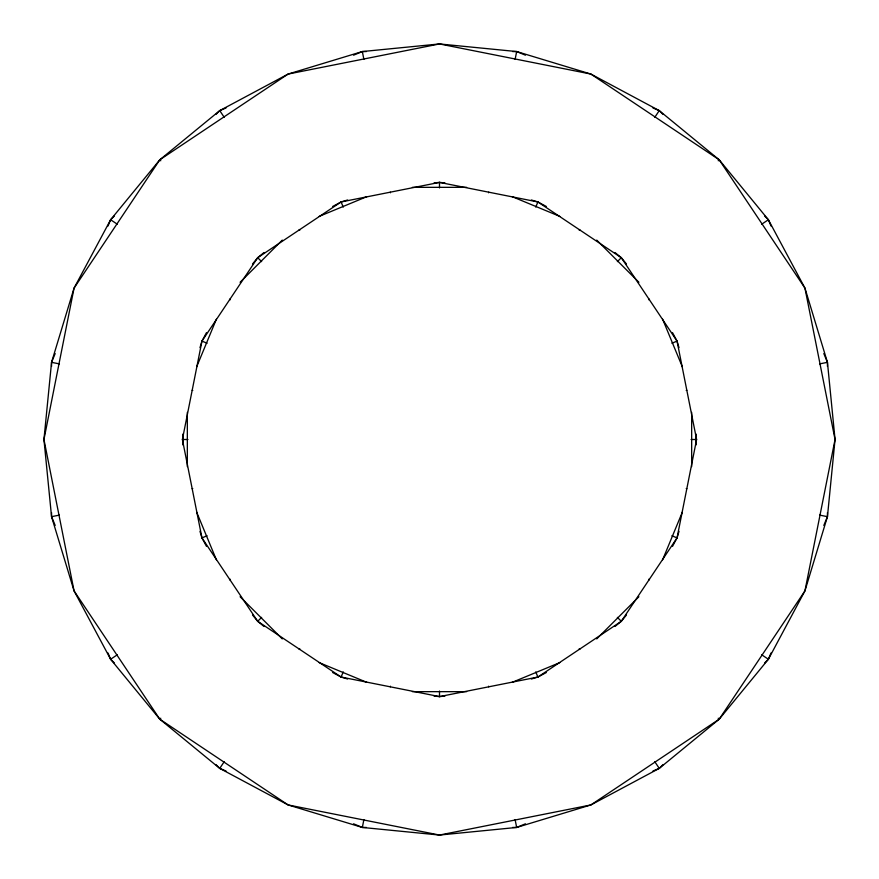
<?xml version="1.0" encoding="UTF-8"?>
<svg xmlns="http://www.w3.org/2000/svg" width="879" height="879" viewBox="0 0 879 879"><rect width="100%" height="100%" fill="white"/><g stroke="black" fill="none" stroke-linecap="round" stroke-linejoin="round"><path stroke-width="1.32" d="M434.072 696.069L439.5 696.607L439.5 691.059M55.179 353.578L51.553 362.335L43.95 439.5L51.553 516.665L74.056 590.875L110.611 659.261L159.802 719.198L219.739 768.389L288.125 804.944L362.335 827.447L439.5 835.05L516.665 827.447L590.875 804.944L659.261 768.389L719.198 719.198L768.389 659.261L804.944 590.875L827.447 516.665L835.05 439.5L827.447 362.335L804.944 288.125L768.389 219.739L719.198 159.802L659.261 110.611L590.875 74.056L516.665 51.553L439.5 43.95L362.335 51.553L288.125 74.056L219.739 110.611L159.802 159.802L110.611 219.739L74.056 288.125L51.553 362.335L51.553 366.389M182.931 444.928L182.931 434.072M696.069 444.928L696.069 434.072M206.455 546.298L201.961 537.893L182.392 439.5L201.961 341.107L206.455 332.701M353.578 823.821L362.335 827.447L363.895 819.591M390.309 686.829L390.419 686.224M488.581 192.776L488.691 192.171M515.105 59.409L516.665 51.553L525.422 55.179M672.545 546.298L677.039 537.893L696.607 439.5L677.039 341.107L672.545 332.701M199.983 347.623L201.961 341.107L257.701 257.701L264.019 252.515M614.981 626.485L621.299 621.299L677.039 537.893L679.017 531.377M108.018 226.002L110.611 219.739L114.446 215.915M196.676 366.796L216.388 319.198M332.701 672.545L341.107 677.039L343.228 671.908M535.772 207.092L537.893 201.961L546.298 206.455M662.612 559.802L682.324 512.204M764.554 663.085L768.389 659.261L770.982 652.998M823.821 525.422L827.447 516.665L827.447 512.611M159.802 159.802L74.056 288.125L43.95 439.5L74.056 590.875L159.802 719.198L288.125 804.944L439.5 835.05L590.875 804.944L719.198 719.198L804.944 590.875L835.05 439.5L804.944 288.125L719.198 159.802L590.875 74.056L439.5 43.95L288.125 74.056L159.802 159.802L160.769 160.769M215.915 764.554L219.739 768.389L224.189 761.73M299.212 649.46L299.739 648.658M579.261 230.342L579.788 229.54M654.811 117.27L659.261 110.611L663.085 114.446M252.515 264.019L257.701 257.701L341.107 201.961L347.623 199.983M531.377 679.017L537.893 677.039L621.299 621.299L626.485 614.981M215.915 114.446L219.739 110.611L226.002 108.018M240.099 282.28L282.28 240.099M159.802 719.198L160.769 718.231M252.515 614.981L257.701 621.299L261.623 617.377M617.377 261.623L621.299 257.701L614.981 252.515M718.231 160.769L719.198 159.802M596.72 638.901L638.901 596.72M652.998 770.982L659.261 768.389L663.085 764.554M108.018 652.998L110.611 659.261L117.27 654.811M229.54 579.788L230.342 579.261M648.658 299.739L649.46 299.212M761.73 224.189L768.389 219.739L764.554 215.915M332.701 206.455L341.107 201.961L439.5 182.392L444.928 182.931M199.983 531.377L201.961 537.893L257.701 621.299L341.107 677.039L439.5 696.607L537.893 677.039L546.298 672.545M353.578 55.179L362.335 51.553L366.389 51.553M319.198 216.388L366.796 196.676M201.961 537.893L207.092 535.772M671.908 343.228L677.039 341.107L679.017 347.623M512.204 682.324L559.802 662.612M512.611 827.447L516.665 827.447L525.422 823.821M51.553 512.611L51.553 516.665L59.409 515.105M192.171 488.691L192.776 488.581M686.224 390.419L686.829 390.309M819.591 363.895L827.447 362.335L827.447 366.389M434.072 182.931L439.5 182.392L537.893 201.961L621.299 257.701L626.485 264.019M439.5 696.607L444.928 696.069M512.611 51.553L516.665 51.553M412.383 187.337L466.617 187.337M182.392 439.5L187.941 439.5M691.059 439.5L696.607 439.5M412.383 691.663L466.617 691.663M362.335 827.447L366.389 827.447M51.553 362.335L59.409 363.895M192.171 390.309L192.776 390.419M686.224 488.581L686.829 488.691M819.591 515.105L827.447 516.665M531.377 199.983L537.893 201.961M341.107 677.039L347.623 679.017M652.998 108.018L659.261 110.611M512.204 196.676L559.802 216.388M201.961 341.107L207.092 343.228M671.908 535.772L677.039 537.893M319.198 662.612L366.796 682.324M219.739 768.389L226.002 770.982M110.611 219.739L117.27 224.189M229.54 299.212L230.342 299.739M648.658 579.261L649.46 579.788M761.73 654.811L768.389 659.261M257.701 621.299L264.019 626.485M596.72 240.099L638.901 282.28M257.701 257.701L261.623 261.623M617.377 617.377L621.299 621.299M718.231 718.231L719.198 719.198M240.099 596.72L282.28 638.901M110.611 659.261L114.446 663.085M621.299 257.701L677.039 341.107M219.739 110.611L224.189 117.27M299.212 229.54L299.739 230.342M579.261 648.658L579.788 649.46M654.811 761.73L659.261 768.389M768.389 219.739L770.982 226.002M823.821 353.578L827.447 362.335M662.612 319.198L682.324 366.796M341.107 201.961L343.228 207.092M535.772 671.908L537.893 677.039M196.676 512.204L216.388 559.802M51.553 516.665L55.179 525.422M362.335 51.553L363.895 59.409M390.309 192.171L390.419 192.776M488.581 686.224L488.691 686.829M515.105 819.591L516.665 827.447M691.663 412.383L691.663 466.617M439.5 182.392L439.5 187.941M187.337 412.383L187.337 466.617"/></g></svg>
